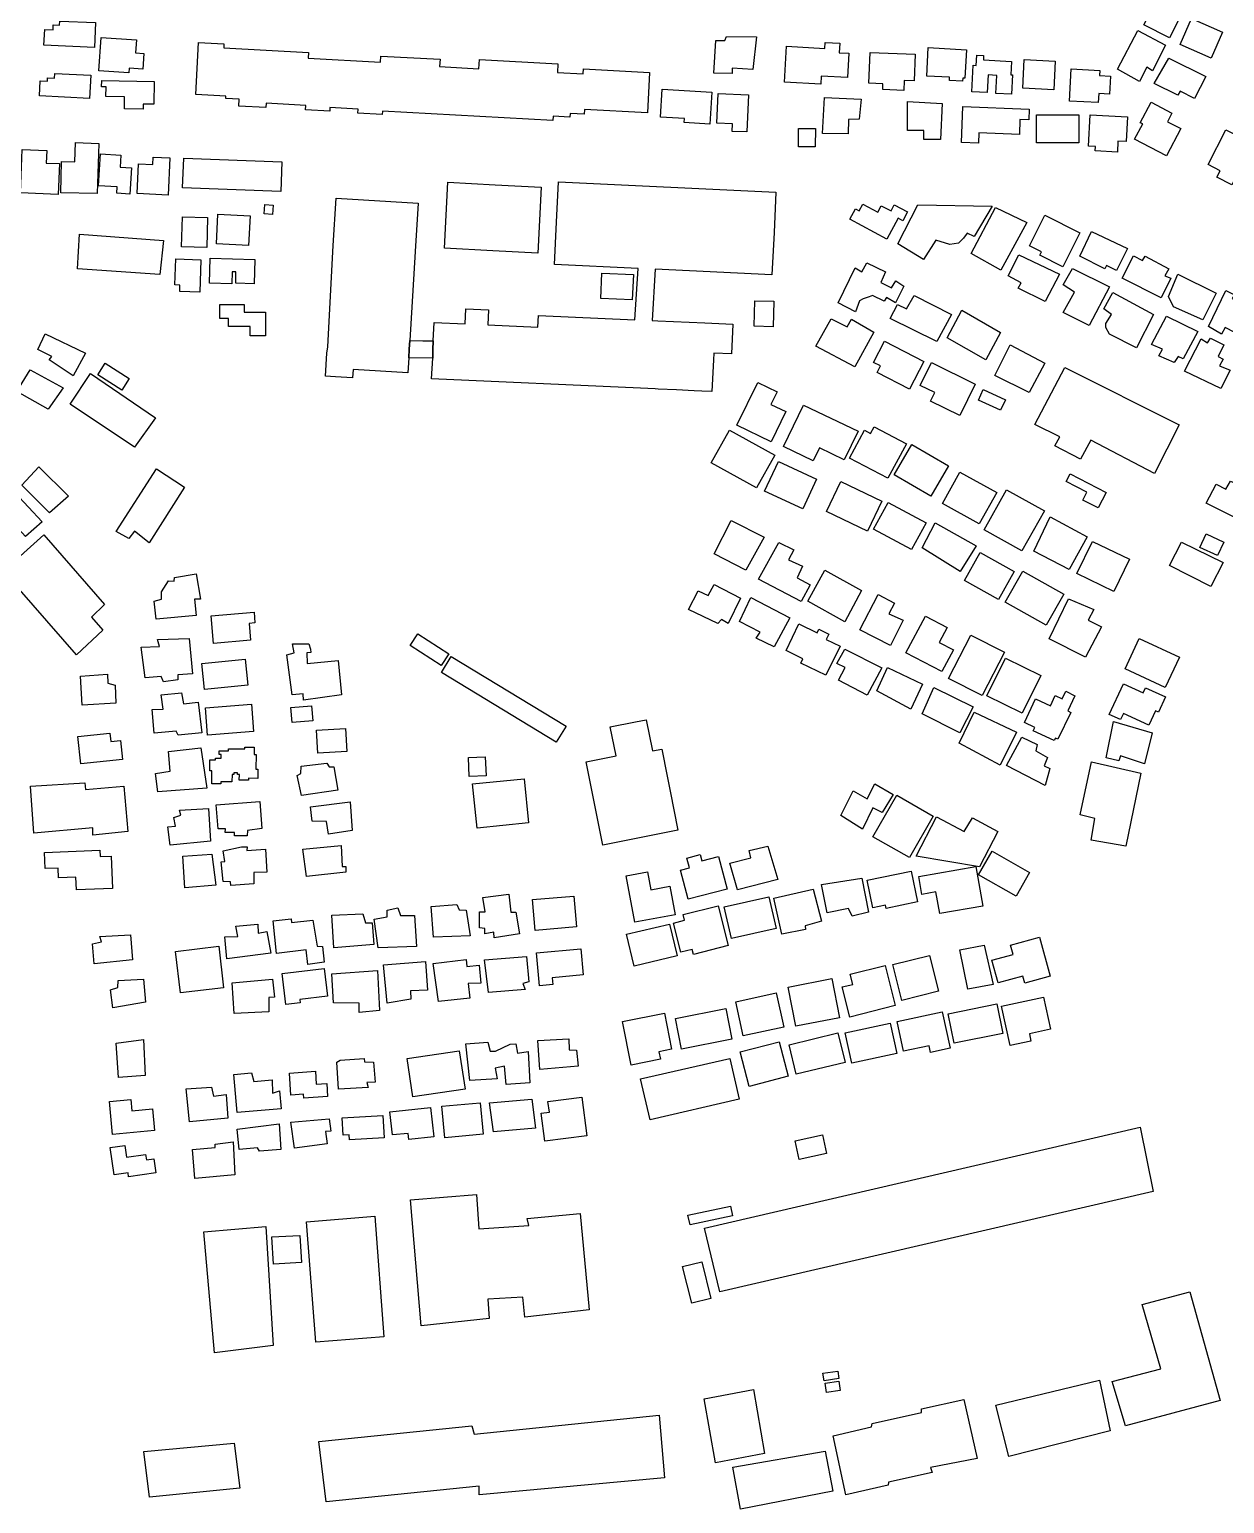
# Model space of a CAD drawing. Header units: metres. Extents: x -30816 to -28918, y -46789 to -43839.
# Drawn here: x -30013.8 to -29698.5, y -45068.2 to -44679.2 of the extents above; entities that cross this region are included whole.
import ezdxf

# ---------------------------------------------------------------- set-up
doc = ezdxf.new("R2010")
doc.units = ezdxf.units.M
doc.header["$MEASUREMENT"] = 0

msp = doc.modelspace()

# ---------------------------------------------------------------- linework, layer by layer
for points in [[(-29708.85, -44673.16), (-29712.98, -44681.35), (-29719.7, -44677.97), (-29715.58, -44669.8), (-29708.85, -44673.16)], [(-29996.69, -44683.92), (-30010, -44683.32), (-30009.81, -44679.14), (-30007.62, -44679.24), (-30007.56, -44677.93), (-30005.9, -44678.01), (-30005.85, -44676.94), (-29996.39, -44677.36), (-29996.69, -44683.92)], [(-29721.34, -44679.44), (-29714.06, -44683.28), (-29717.49, -44690.08), (-29718.99, -44689.15), (-29720.86, -44692.93), (-29726.73, -44689.63), (-29721.34, -44679.44)], [(-29710.18, -44683.11), (-29707.13, -44676.25), (-29698.95, -44679.87), (-29702.01, -44686.73), (-29710.18, -44683.11)], [(-29987.55, -44689.37), (-29987.63, -44690.64), (-29995.51, -44690.13), (-29994.94, -44681.33), (-29985.6, -44681.94), (-29985.82, -44685.31), (-29983.62, -44685.47), (-29983.89, -44689.61), (-29987.55, -44689.37)], [(-29850.16, -44690.54), (-29850.75, -44701.19), (-29867.39, -44700.28), (-29867.46, -44701.54), (-29871.13, -44701.34), (-29871.19, -44702.3), (-29875.63, -44702.06), (-29875.69, -44703.22), (-29920.7, -44700.75), (-29920.75, -44701.59), (-29927.15, -44701.24), (-29927.09, -44700.2), (-29934.54, -44699.79), (-29934.59, -44700.7), (-29940.98, -44700.35), (-29940.92, -44699.2), (-29951.41, -44698.63), (-29951.48, -44699.76), (-29958.6, -44699.37), (-29958.5, -44697.6), (-29962.03, -44697.4), (-29962, -44696.8), (-29969.96, -44696.37), (-29969.2, -44682.59), (-29962.51, -44682.95), (-29962.57, -44684.02), (-29940.17, -44685.25), (-29940.24, -44686.75), (-29921.21, -44687.79), (-29921.11, -44686.2), (-29905.49, -44687.05), (-29905.59, -44688.98), (-29895.23, -44689.55), (-29895.09, -44687.09), (-29874.37, -44688.23), (-29874.51, -44690.56), (-29867.69, -44690.92), (-29867.61, -44689.58), (-29850.16, -44690.54)], [(-29833.2, -44690.74), (-29832.71, -44682.06), (-29830.33, -44682.1), (-29829.89, -44681.03), (-29821.99, -44681.14), (-29822.95, -44689.7), (-29828.37, -44689.4), (-29828.4, -44690.79), (-29833.2, -44690.74)], [(-29797.95, -44691.89), (-29804.9, -44691.51), (-29805.02, -44693.62), (-29814.55, -44693.1), (-29814.03, -44683.6), (-29803.9, -44684.15), (-29803.82, -44682.61), (-29799.98, -44682.82), (-29800.12, -44685.33), (-29797.61, -44685.46), (-29797.95, -44691.89)], [(-29792.01, -44685.21), (-29780.09, -44685.69), (-29780.38, -44692.75), (-29782.99, -44692.64), (-29783.09, -44695.25), (-29788.64, -44695.02), (-29788.58, -44693.53), (-29792.34, -44693.38), (-29792.01, -44685.21)], [(-29771.02, -44691.8), (-29777.04, -44691.47), (-29776.63, -44683.97), (-29766.53, -44684.52), (-29766.94, -44692.02), (-29767.51, -44691.99), (-29767.56, -44692.83), (-29771.07, -44692.65), (-29771.02, -44691.8)], [(-29762.09, -44687.22), (-29754.68, -44687.62), (-29754.87, -44691.12), (-29754.43, -44691.15), (-29754.71, -44696.29), (-29758.8, -44696.07), (-29758.54, -44691.28), (-29760.79, -44691.15), (-29761.05, -44695.82), (-29765.13, -44695.59), (-29764.74, -44688.62), (-29764.01, -44688.65), (-29763.86, -44685.98), (-29762.03, -44686.07), (-29762.09, -44687.22)], [(-29751.35, -44687.13), (-29743.11, -44687.54), (-29743.49, -44695.07), (-29751.72, -44694.66), (-29751.35, -44687.13)], [(-29713.17, -44686.78), (-29703.39, -44691.6), (-29706.34, -44697.35), (-29710.17, -44695.49), (-29710.78, -44696.54), (-29716.98, -44693.4), (-29713.17, -44686.78)], [(-29997.98, -44697.37), (-30011.2, -44696.71), (-30011.01, -44692.71), (-30009.09, -44692.8), (-30009.05, -44691.95), (-30007.21, -44692.03), (-30007.14, -44690.8), (-29997.68, -44691.26), (-29997.98, -44697.37)], [(-29739.38, -44698.07), (-29738.91, -44689.58), (-29731.32, -44689.99), (-29731.4, -44691.35), (-29728.56, -44691.5), (-29728.82, -44696.26), (-29731.66, -44696.11), (-29731.78, -44698.48), (-29739.38, -44698.07)], [(-29980.92, -44692.89), (-29981.03, -44698.92), (-29983.85, -44698.87), (-29983.87, -44700.19), (-29988.79, -44700.1), (-29988.74, -44696.94), (-29993.64, -44696.85), (-29993.6, -44694.34), (-29994.8, -44694.31), (-29994.77, -44692.63), (-29980.92, -44692.89)], [(-29846.82, -44694.89), (-29833.74, -44695.69), (-29834.26, -44704.14), (-29841.02, -44703.73), (-29840.95, -44702.69), (-29847.28, -44702.3), (-29846.82, -44694.89)], [(-29832.06, -44696.09), (-29824.04, -44696.45), (-29824.49, -44706.22), (-29828.4, -44706.06), (-29828.31, -44704.04), (-29832.41, -44703.86), (-29832.06, -44696.09)], [(-29803.99, -44697.1), (-29794.35, -44697.6), (-29794.85, -44702.83), (-29797.7, -44702.92), (-29797.74, -44706.73), (-29804.53, -44706.67), (-29803.99, -44697.1)], [(-29782.09, -44698.14), (-29772.93, -44698.69), (-29773.42, -44708.23), (-29777.78, -44708.21), (-29777.8, -44705.85), (-29782.12, -44705.83), (-29782.09, -44698.14)], [(-29720.67, -44703.8), (-29717.8, -44698.38), (-29712.31, -44701.26), (-29713.5, -44703.51), (-29709.99, -44705.35), (-29713.79, -44712.54), (-29722.17, -44708.14), (-29720.05, -44704.12), (-29720.67, -44703.8)], [(-29767.88, -44709), (-29767.53, -44699.52), (-29749.99, -44700.17), (-29750.1, -44703.03), (-29752.44, -44702.95), (-29752.59, -44706.89), (-29763.3, -44706.48), (-29763.4, -44709.17), (-29767.88, -44709)], [(-29748.08, -44701.68), (-29736.86, -44701.71), (-29736.88, -44709.11), (-29748.1, -44709.08), (-29748.08, -44701.68)], [(-29733.92, -44701.71), (-29724.03, -44702.24), (-29724.38, -44708.78), (-29726.57, -44708.66), (-29726.73, -44711.55), (-29732.55, -44711.23), (-29732.48, -44710.03), (-29734.36, -44709.93), (-29733.92, -44701.71)], [(-29810.88, -44705.3), (-29806.43, -44705.32), (-29806.44, -44710.18), (-29810.9, -44710.16), (-29810.88, -44705.3)], [(-29698.06, -44705.69), (-29685.52, -44712.08), (-29689.19, -44719.22), (-29691.32, -44718.14), (-29692.4, -44720.24), (-29695.68, -44718.58), (-29696.48, -44720.15), (-29700.44, -44718.13), (-29699.59, -44716.47), (-29702.77, -44714.85), (-29698.06, -44705.69)], [(-30005.56, -44722.3), (-30005.42, -44714.05), (-30001.89, -44714.1), (-30001.73, -44709.04), (-29995.49, -44709.24), (-29995.93, -44722.46), (-30005.56, -44722.3)], [(-30015.72, -44710.82), (-30009.26, -44711.1), (-30009.4, -44714.42), (-30005.94, -44714.58), (-30006.3, -44722.71), (-30016.23, -44722.28), (-30015.72, -44710.82)], [(-29995.11, -44712.01), (-29989.68, -44712.32), (-29989.86, -44715.5), (-29986.95, -44715.66), (-29987.36, -44722.62), (-29990.82, -44722.42), (-29990.71, -44720.7), (-29995.6, -44720.43), (-29995.11, -44712.01)], [(-29976.75, -44713.09), (-29977.25, -44722.9), (-29985.45, -44722.49), (-29985.06, -44714.65), (-29981.26, -44714.84), (-29981.16, -44712.88), (-29976.75, -44713.09)], [(-29947.23, -44714.11), (-29947.52, -44721.9), (-29973.41, -44720.95), (-29973.12, -44713.16), (-29947.23, -44714.11)], [(-29907.7, -44771.39), (-29907.39, -44765.93), (-29907.35, -44763.76), (-29907.3, -44761.37), (-29907.02, -44756.5), (-29898.84, -44756.89), (-29898.66, -44752.93), (-29892.71, -44753.2), (-29892.89, -44757.16), (-29879.67, -44757.78), (-29879.54, -44754.68), (-29854.11, -44755.83), (-29853.19, -44742.25), (-29875.3, -44741.19), (-29874.76, -44729.99), (-29874.24, -44719.36), (-29816.82, -44722.13), (-29817.34, -44732.75), (-29817.88, -44743.94), (-29848.73, -44742.47), (-29849.52, -44755.99), (-29848.02, -44756.06), (-29835.58, -44756.62), (-29828.19, -44756.95), (-29828.55, -44764.79), (-29833.26, -44764.57), (-29833.33, -44766.33), (-29833.72, -44774.72), (-29836.37, -44774.6), (-29838.38, -44774.51), (-29843.07, -44774.3), (-29847.95, -44774.08), (-29848.74, -44774.04), (-29852.6, -44773.87), (-29907.7, -44771.39)], [(-29903.41, -44719.51), (-29890.91, -44720.14), (-29878.81, -44720.75), (-29879.7, -44738.18), (-29891.53, -44737.57), (-29904.3, -44736.93), (-29903.41, -44719.51)], [(-29949.67, -44728.04), (-29951.87, -44727.87), (-29951.68, -44725.33), (-29949.48, -44725.5), (-29949.67, -44728.04)], [(-29913.46, -44761.26), (-29913.59, -44763.53), (-29913.72, -44765.8), (-29913.96, -44769.77), (-29928.43, -44768.91), (-29928.57, -44771.08), (-29933.11, -44770.81), (-29935.73, -44770.65), (-29935.37, -44764.6), (-29935.13, -44762.96), (-29933.65, -44736.17), (-29932.9, -44723.69), (-29911.26, -44724.98), (-29912.04, -44737.77), (-29913.46, -44761.26)], [(-29797.31, -44729.28), (-29795.82, -44726.53), (-29794.86, -44727.06), (-29793.88, -44725.25), (-29789.94, -44727.36), (-29789.03, -44725.68), (-29786.46, -44727.07), (-29785.59, -44725.49), (-29782.12, -44727.34), (-29783.37, -44729.64), (-29784.56, -44729), (-29787.55, -44734.53), (-29797.31, -44729.28)], [(-29759.77, -44725.82), (-29764.52, -44733.78), (-29766.39, -44732.92), (-29767.31, -44734.21), (-29768.68, -44735.55), (-29770.9, -44735.9), (-29774.61, -44734.75), (-29777.85, -44739.86), (-29784.63, -44735.78), (-29779.37, -44725.48), (-29759.77, -44725.82)], [(-29758.88, -44726.14), (-29750.66, -44730.1), (-29757.49, -44742.69), (-29765.3, -44738.26), (-29758.88, -44726.14)], [(-29973.68, -44736.51), (-29973.47, -44728.59), (-29966.83, -44728.77), (-29967.03, -44736.69), (-29973.68, -44736.51)], [(-29964.49, -44735.79), (-29964.09, -44727.96), (-29955.59, -44728.38), (-29956, -44736.21), (-29964.49, -44735.79)], [(-29749.93, -44736.28), (-29745.87, -44728.21), (-29736.6, -44732.83), (-29741.11, -44741.78), (-29747.2, -44738.74), (-29746.76, -44737.87), (-29749.93, -44736.28)], [(-29978.5, -44734.83), (-29979.45, -44743.82), (-30001.16, -44742.33), (-30000.6, -44733.2), (-29978.5, -44734.83)], [(-29733.59, -44732.47), (-29724.04, -44736.95), (-29726.95, -44742.81), (-29729.62, -44741.47), (-29730.05, -44742.34), (-29736.66, -44738.99), (-29733.59, -44732.47)], [(-29968.61, -44739.94), (-29968.89, -44748.51), (-29974.19, -44748.33), (-29974.14, -44746.65), (-29975.44, -44746.61), (-29975.23, -44739.74), (-29968.61, -44739.94)], [(-29954.51, -44746.27), (-29959.4, -44746.15), (-29959.33, -44743.14), (-29960.36, -44743.11), (-29960.43, -44746.27), (-29966.32, -44746.13), (-29966.16, -44739.55), (-29954.35, -44739.85), (-29954.51, -44746.27)], [(-29800.4, -44751.29), (-29795.92, -44742.06), (-29794.15, -44743.16), (-29792.87, -44740.79), (-29787.94, -44743.18), (-29789.13, -44745.96), (-29786.36, -44747.36), (-29785.21, -44745.54), (-29783.1, -44746.93), (-29785.26, -44751.28), (-29787.66, -44749.91), (-29788.24, -44750.86), (-29791.38, -44749.37), (-29792.26, -44749.73), (-29793.8, -44750.3), (-29794.79, -44750.81), (-29795.81, -44753.71), (-29800.4, -44751.29)], [(-29752.74, -44738.67), (-29741.97, -44743.76), (-29745.8, -44751.01), (-29752.95, -44747.48), (-29752.09, -44746.08), (-29755.59, -44744.16), (-29752.74, -44738.67)], [(-29725.45, -44744.79), (-29722.47, -44738.93), (-29720.07, -44740.18), (-29719.42, -44739.03), (-29713.12, -44742.34), (-29714.24, -44744.22), (-29712.61, -44744.83), (-29715.16, -44750.03), (-29725.45, -44744.79)], [(-29862.78, -44743.45), (-29854.45, -44743.84), (-29854.77, -44750.55), (-29863.09, -44750.17), (-29862.78, -44743.45)], [(-29738.56, -44742.23), (-29728.83, -44747.13), (-29734.15, -44757.3), (-29741.03, -44753.83), (-29738.04, -44748.55), (-29741.01, -44746.61), (-29738.56, -44742.23)], [(-29710.75, -44743.76), (-29700.68, -44748.75), (-29704.17, -44755.82), (-29711.94, -44752.35), (-29713.26, -44749.62), (-29710.75, -44743.76)], [(-29770.54, -44754.44), (-29774.33, -44761.54), (-29786.68, -44755.42), (-29784.74, -44751.77), (-29782.41, -44752.89), (-29780.33, -44749.39), (-29770.54, -44754.44)], [(-29727.89, -44748.56), (-29717.15, -44754.43), (-29721.68, -44763.21), (-29728.81, -44759.62), (-29729.81, -44757.86), (-29729.8, -44756.74), (-29728.31, -44754.39), (-29730.33, -44752.9), (-29727.89, -44748.56)], [(-29689.96, -44753.51), (-29693.39, -44760.34), (-29698.27, -44757.84), (-29699.25, -44759.59), (-29702.7, -44757.59), (-29698.11, -44748.07), (-29695.78, -44749.2), (-29696.39, -44750.16), (-29689.96, -44753.51)], [(-29963.59, -44751.79), (-29957.18, -44751.79), (-29957.19, -44753.78), (-29951.51, -44753.79), (-29951.5, -44759.99), (-29955.57, -44759.99), (-29955.57, -44757.56), (-29961.33, -44757.55), (-29961.33, -44755.49), (-29963.58, -44755.48), (-29963.59, -44751.79)], [(-29822.37, -44750.76), (-29817.4, -44750.91), (-29817.59, -44757.62), (-29822.57, -44757.47), (-29822.37, -44750.76)], [(-29767.77, -44753.26), (-29757.56, -44759.13), (-29761.48, -44766.4), (-29771.66, -44760.52), (-29767.77, -44753.26)], [(-29791.03, -44759.04), (-29796, -44768.2), (-29806.29, -44762.8), (-29802.24, -44755.56), (-29798.05, -44757.62), (-29796.93, -44755.62), (-29791.03, -44759.04)], [(-29713.76, -44754.86), (-29705.47, -44758.92), (-29709.36, -44766.1), (-29710.69, -44765.49), (-29711.73, -44767.09), (-29715.82, -44765.35), (-29714.82, -44763.54), (-29717.73, -44762.35), (-29713.76, -44754.86)], [(-30009.68, -44759.54), (-29999.08, -44764.57), (-30002.32, -44770.55), (-30008.64, -44766.41), (-30007.91, -44765.45), (-30011.63, -44763.61), (-30009.68, -44759.54)], [(-29708.99, -44769.38), (-29704.63, -44760.85), (-29702.96, -44761.86), (-29702.13, -44760.65), (-29698.59, -44762.45), (-29700.17, -44765.49), (-29698.84, -44766.16), (-29699.79, -44767.91), (-29696.94, -44769.11), (-29699.39, -44773.94), (-29708.99, -44769.38)], [(-29907.39, -44765.93), (-29913.72, -44765.8), (-29913.59, -44763.53), (-29913.46, -44761.26), (-29910.06, -44761.31), (-29907.3, -44761.37), (-29907.35, -44763.76), (-29907.39, -44765.93)], [(-29788.2, -44761.46), (-29777.82, -44766.79), (-29781.6, -44774.11), (-29790.16, -44769.71), (-29789.27, -44767.99), (-29791.1, -44767.04), (-29788.2, -44761.46)], [(-29755.04, -44762.38), (-29745.85, -44767.23), (-29750.01, -44775.01), (-29759.07, -44770.48), (-29755.04, -44762.38)], [(-29989.42, -44774.36), (-29995.77, -44770.32), (-29993.82, -44767.28), (-29987.48, -44771.33), (-29989.42, -44774.36)], [(-29775.8, -44767.08), (-29764.24, -44772.75), (-29768.34, -44781.02), (-29776.02, -44777.26), (-29774.91, -44775), (-29778.77, -44773.1), (-29775.8, -44767.08)], [(-29710.42, -44783.48), (-29716.92, -44796.39), (-29733.73, -44787.61), (-29736.5, -44792.61), (-29743.19, -44789.06), (-29741.94, -44786.72), (-29748.51, -44783.44), (-29740.56, -44768.42), (-29710.42, -44783.48)], [(-30013.61, -44769.02), (-30004.96, -44773.76), (-30008.91, -44779.38), (-30017.15, -44774.75), (-30013.61, -44769.02)], [(-29997.72, -44769.97), (-29980.61, -44781.64), (-29986.11, -44789.4), (-30003.11, -44778.09), (-29997.72, -44769.97)], [(-29821.65, -44772.32), (-29816.52, -44774.79), (-29818.15, -44778.16), (-29814.26, -44780.03), (-29818.13, -44788), (-29827.15, -44783.65), (-29821.65, -44772.32)], [(-29762.12, -44774.24), (-29756.28, -44776.89), (-29757.57, -44779.69), (-29763.41, -44777.04), (-29762.12, -44774.24)], [(-29814.85, -44789.27), (-29809.53, -44778.29), (-29795.16, -44785.18), (-29798.81, -44792.73), (-29805.33, -44789.61), (-29807, -44793.04), (-29814.85, -44789.27)], [(-29797.38, -44792.28), (-29793.5, -44784.97), (-29791.89, -44785.82), (-29790.93, -44784.02), (-29782.42, -44788.51), (-29787.27, -44797.62), (-29797.38, -44792.28)], [(-29821.98, -44800.18), (-29833.91, -44793.57), (-29829.06, -44784.9), (-29817.13, -44791.51), (-29821.98, -44800.18)], [(-29771.25, -44794.37), (-29775.95, -44802.35), (-29785.64, -44796.69), (-29780.93, -44788.71), (-29771.25, -44794.37)], [(-30011.37, -44794.57), (-30003.56, -44802.36), (-30008.52, -44806.72), (-30015.81, -44799.44), (-30011.37, -44794.57)], [(-29990.98, -44811.65), (-29980.31, -44795.15), (-29972.95, -44799.96), (-29982.25, -44814.71), (-29986.13, -44811.6), (-29987.58, -44813.56), (-29990.98, -44811.65)], [(-29806.1, -44797.9), (-29809.77, -44805.71), (-29819.86, -44801.02), (-29816.2, -44793.21), (-29806.1, -44797.9)], [(-29772.91, -44804.26), (-29768.26, -44796), (-29758.58, -44801.39), (-29763.23, -44809.66), (-29772.91, -44804.26)], [(-29803.52, -44806.42), (-29799.72, -44798.51), (-29788.88, -44803.67), (-29792.68, -44811.59), (-29803.52, -44806.42)], [(-29729.7, -44801.4), (-29731.83, -44805.46), (-29735.87, -44803.37), (-29734.8, -44801.33), (-29740.26, -44798.5), (-29739.2, -44796.47), (-29729.7, -44801.4)], [(-29688.53, -44802.03), (-29690.67, -44806.42), (-29694.33, -44804.53), (-29696.07, -44807.77), (-29703.28, -44804.21), (-29700.65, -44799.17), (-29698.1, -44800.54), (-29696.87, -44798.43), (-29688.53, -44802.03)], [(-30010.47, -44809.11), (-30014.91, -44812.98), (-30021.64, -44805.68), (-30017.73, -44801.35), (-30010.47, -44809.11)], [(-29761.92, -44811.26), (-29755.95, -44800.64), (-29745.96, -44806.21), (-29751.93, -44816.82), (-29761.92, -44811.26)], [(-29791.07, -44811.02), (-29787.23, -44804.01), (-29777.23, -44809.42), (-29781.07, -44816.45), (-29791.07, -44811.02)], [(-29748.78, -44816.83), (-29744.44, -44807.84), (-29734.68, -44813.04), (-29739.45, -44821.73), (-29748.78, -44816.83)], [(-29828.67, -44808.73), (-29819.95, -44813.19), (-29824.81, -44821.89), (-29833.15, -44817.55), (-29828.67, -44808.73)], [(-29774.79, -44809.39), (-29764.02, -44815.46), (-29768.25, -44822.19), (-29778.2, -44816.02), (-29774.79, -44809.39)], [(-30020.71, -44822.15), (-30010, -44812.52), (-29994.03, -44830.93), (-29997.43, -44834.29), (-29994.46, -44837.71), (-30001.38, -44844.22), (-30020.71, -44822.15)], [(-29816.04, -44814.6), (-29812.15, -44816.51), (-29813.56, -44819.12), (-29809.79, -44820.87), (-29811.26, -44823.88), (-29807.78, -44825.74), (-29810.22, -44830.11), (-29821.46, -44824.22), (-29816.04, -44814.6)], [(-29737.44, -44822.79), (-29733.33, -44814.29), (-29723.52, -44818.97), (-29727.62, -44827.47), (-29737.44, -44822.79)], [(-29698.79, -44819.86), (-29702.04, -44826.17), (-29712.98, -44820.61), (-29709.82, -44814.5), (-29698.79, -44819.86)], [(-29703.29, -44812.32), (-29698.65, -44814.49), (-29700.32, -44818.04), (-29704.96, -44815.87), (-29703.29, -44812.32)], [(-29753.94, -44822.26), (-29758.1, -44829.62), (-29767.1, -44824.59), (-29762.94, -44817.23), (-29753.94, -44822.26)], [(-29975.6, -44823.78), (-29969.81, -44822.83), (-29968.72, -44829.54), (-29970.25, -44829.54), (-29969.84, -44833.82), (-29980.36, -44834.82), (-29980.9, -44830.03), (-29979, -44829.54), (-29978.96, -44827.6), (-29977.1, -44824.7), (-29975.64, -44824.79), (-29975.6, -44823.78)], [(-29803.92, -44821.89), (-29794.24, -44827.21), (-29798.61, -44835.51), (-29808.43, -44830.04), (-29803.92, -44821.89)], [(-29751.71, -44822.14), (-29740.9, -44828.22), (-29745.53, -44836.37), (-29756.34, -44830.3), (-29751.71, -44822.14)], [(-29826.23, -44829.23), (-29829.46, -44835.95), (-29831.16, -44834.87), (-29832.21, -44835.98), (-29839.94, -44832.26), (-29837.39, -44827.34), (-29834.72, -44828.56), (-29833.13, -44825.67), (-29826.23, -44829.23)], [(-29823.44, -44829.06), (-29813.17, -44834.44), (-29817.3, -44842.14), (-29822.02, -44839.87), (-29821.01, -44838.26), (-29826.44, -44835.41), (-29823.44, -44829.06)], [(-29794.71, -44837.66), (-29789.88, -44828.27), (-29785.51, -44830.63), (-29787.06, -44833.37), (-29783.25, -44835.09), (-29786.64, -44841.76), (-29794.71, -44837.66)], [(-29735.1, -44844.83), (-29744.75, -44840.01), (-29739.6, -44829.45), (-29732.95, -44832.3), (-29734.46, -44835.12), (-29730.9, -44836.88), (-29735.1, -44844.83)], [(-29955.89, -44835.95), (-29955.49, -44840.38), (-29965.25, -44841.26), (-29965.9, -44833.95), (-29954.57, -44832.94), (-29954.32, -44835.81), (-29955.89, -44835.95)], [(-29782.51, -44843.67), (-29777.4, -44834), (-29771.64, -44837.02), (-29773.72, -44840.97), (-29769.99, -44842.92), (-29773.02, -44848.65), (-29782.51, -44843.67)], [(-29913.35, -44841.76), (-29911.35, -44838.69), (-29903.17, -44843.97), (-29905.17, -44847.05), (-29913.35, -44841.76)], [(-29809.71, -44845.25), (-29814.17, -44843.09), (-29810.76, -44836.09), (-29805.98, -44838.4), (-29805.54, -44837.48), (-29802.9, -44838.75), (-29803.61, -44840.2), (-29799.92, -44841.98), (-29803.65, -44849.63), (-29810.29, -44846.42), (-29809.71, -44845.25)], [(-29771.3, -44850.45), (-29765.39, -44839), (-29756.52, -44843.53), (-29762.42, -44854.98), (-29771.3, -44850.45)], [(-29980.08, -44840.16), (-29971.69, -44839.89), (-29970.77, -44849.25), (-29974.71, -44849.48), (-29974.69, -44850.87), (-29978.47, -44851.35), (-29979.08, -44849.92), (-29983.26, -44850.3), (-29984.35, -44842.19), (-29979.5, -44842.07), (-29980.08, -44840.16)], [(-29944.43, -44841.33), (-29940.14, -44841.3), (-29939.64, -44842.75), (-29939.62, -44843.65), (-29940.6, -44843.73), (-29940.58, -44846.52), (-29932.35, -44845.76), (-29931.45, -44854.82), (-29941.55, -44856.19), (-29941.62, -44854.48), (-29944.48, -44854.8), (-29945.9, -44844.26), (-29943.96, -44843.69), (-29944.43, -44841.33)], [(-29798.62, -44842.74), (-29788.9, -44847.64), (-29792.78, -44854.87), (-29800.32, -44850.94), (-29798.55, -44847.61), (-29800.75, -44846.56), (-29798.62, -44842.74)], [(-29714.09, -44852.84), (-29724.68, -44847.91), (-29720.94, -44839.92), (-29710.35, -44844.85), (-29714.09, -44852.84)], [(-29968.35, -44846.52), (-29956.88, -44845.36), (-29956.19, -44852.22), (-29967.64, -44853.37), (-29968.35, -44846.52)], [(-29902.51, -44844.63), (-29872.21, -44863.05), (-29874.83, -44867.31), (-29905.12, -44848.9), (-29902.51, -44844.63)], [(-29761.2, -44855.01), (-29756.27, -44845.1), (-29746.93, -44849.71), (-29751.87, -44859.62), (-29761.2, -44855.01)], [(-30000.38, -44849.87), (-29993.23, -44849.34), (-29993.12, -44851.67), (-29991.24, -44852.22), (-29991.06, -44856.99), (-29999.89, -44857.52), (-30000.38, -44849.87)], [(-29778.15, -44852.01), (-29781.21, -44858.58), (-29790.21, -44853.75), (-29787.37, -44847.6), (-29778.15, -44852.01)], [(-29979.06, -44854.81), (-29973.75, -44854.25), (-29973.18, -44857.17), (-29969.35, -44856.75), (-29968.37, -44864.8), (-29974.55, -44865.43), (-29975.1, -44864.42), (-29980.96, -44864.88), (-29981.44, -44858.65), (-29978.57, -44858.59), (-29979.06, -44854.81)], [(-29775.14, -44852.85), (-29764.78, -44857.91), (-29768.28, -44864.84), (-29778.28, -44859.79), (-29775.14, -44852.85)], [(-29748.32, -44855.84), (-29744.41, -44857.68), (-29743.12, -44854.95), (-29741.28, -44855.81), (-29740.35, -44853.86), (-29737.91, -44855.01), (-29739.81, -44859.03), (-29739.03, -44859.41), (-29742.4, -44866.51), (-29743.08, -44866.2), (-29743.41, -44866.88), (-29748.91, -44864.29), (-29748.48, -44863.39), (-29751.28, -44862.09), (-29748.32, -44855.84)], [(-29719.96, -44854.27), (-29719.33, -44852.9), (-29714.02, -44855.33), (-29715.89, -44859.4), (-29716.69, -44859.03), (-29718.4, -44862.75), (-29725.12, -44859.69), (-29725.88, -44861.34), (-29728.87, -44859.98), (-29725.14, -44851.9), (-29719.96, -44854.27)], [(-29967.4, -44858.19), (-29955.28, -44857.23), (-29954.7, -44864.48), (-29966.81, -44865.44), (-29967.4, -44858.19)], [(-29944.49, -44862.07), (-29944.82, -44858.16), (-29939.36, -44857.72), (-29939.05, -44861.64), (-29944.49, -44862.07)], [(-29862.48, -44894.47), (-29866.94, -44872.46), (-29859.04, -44870.87), (-29860.59, -44863.23), (-29853.89, -44861.91), (-29851.05, -44861.35), (-29849.45, -44869.58), (-29846.92, -44869.09), (-29845.52, -44876.26), (-29844.74, -44880.2), (-29842.69, -44890.49), (-29862.48, -44894.47)], [(-29764.49, -44859.32), (-29753.31, -44864.68), (-29757.7, -44873.34), (-29768.52, -44867.58), (-29764.49, -44859.32)], [(-29729.72, -44871.41), (-29727.78, -44861.84), (-29717.52, -44864.82), (-29719.55, -44873.04), (-29725.87, -44870.91), (-29726.32, -44872.19), (-29729.72, -44871.41)], [(-30001.08, -44865.82), (-29992.6, -44864.93), (-29992.36, -44867.12), (-29989.85, -44866.85), (-29989.32, -44871.86), (-30000.31, -44873.02), (-30001.08, -44865.82)], [(-29930.04, -44869.71), (-29937.75, -44870.17), (-29938.12, -44864.09), (-29930.4, -44863.63), (-29930.04, -44869.71)], [(-29756.03, -44873.48), (-29751.92, -44865.96), (-29747.85, -44867.89), (-29748.23, -44869.6), (-29745.19, -44871.3), (-29746.01, -44873.51), (-29744.54, -44874.26), (-29745.74, -44878.76), (-29756.03, -44873.48)], [(-29977.13, -44869.7), (-29968.57, -44868.79), (-29966.99, -44879.38), (-29980, -44880.41), (-29980.58, -44875.51), (-29976.74, -44874.92), (-29977.13, -44869.7)], [(-29954.53, -44868.6), (-29954.53, -44870.54), (-29954.05, -44870.54), (-29954.06, -44874.41), (-29953.57, -44874.41), (-29953.58, -44876.83), (-29956.01, -44876.82), (-29956.01, -44877.31), (-29958.45, -44877.3), (-29958.44, -44875.85), (-29958.92, -44875.85), (-29958.92, -44875.36), (-29959.89, -44875.36), (-29959.89, -44875.84), (-29960.38, -44875.84), (-29960.39, -44877.77), (-29963.3, -44877.76), (-29963.31, -44878.25), (-29965.73, -44878.24), (-29965.72, -44874.85), (-29966.21, -44874.85), (-29966.2, -44871.95), (-29964.74, -44871.96), (-29964.74, -44871.47), (-29963.28, -44871.47), (-29963.28, -44870.51), (-29963.76, -44870.51), (-29963.76, -44869.54), (-29961.33, -44869.55), (-29961.33, -44869.06), (-29956.96, -44869.08), (-29956.96, -44868.59), (-29954.53, -44868.6)], [(-29942.17, -44873.65), (-29935.38, -44872.82), (-29934.74, -44873.77), (-29933.53, -44873.81), (-29932.48, -44879.93), (-29942.07, -44881.35), (-29943.21, -44876.09), (-29942.26, -44875.54), (-29942.17, -44873.65)], [(-29893.34, -44876.2), (-29897.77, -44876.37), (-29897.98, -44871.29), (-29893.54, -44871.12), (-29893.34, -44876.2)], [(-29733.59, -44872.45), (-29720.52, -44875.44), (-29724.45, -44894.74), (-29733.63, -44893.15), (-29732.68, -44887.42), (-29736.52, -44886.45), (-29733.59, -44872.45)], [(-29882.14, -44888.59), (-29895.71, -44889.95), (-29896.89, -44878.31), (-29883.32, -44876.93), (-29882.14, -44888.59)], [(-30013.59, -44878.85), (-29999.18, -44877.98), (-29999.03, -44879.74), (-29988.96, -44878.89), (-29987.91, -44890.87), (-29997.09, -44891.85), (-29997.14, -44889.88), (-30012.72, -44891.32), (-30013.59, -44878.85)], [(-29799.74, -44886.64), (-29796.49, -44880.11), (-29792.72, -44882.26), (-29790.75, -44878.32), (-29785.88, -44881.11), (-29788.78, -44885.85), (-29791.29, -44884.59), (-29793.99, -44890.27), (-29799.74, -44886.64)], [(-29784.97, -44881.31), (-29775.3, -44886.8), (-29781.56, -44897.73), (-29791.23, -44892.24), (-29784.97, -44881.31)], [(-29966.56, -44884.78), (-29966.06, -44893.4), (-29976.66, -44894.47), (-29977.28, -44889.59), (-29975.29, -44889.49), (-29975.76, -44887.13), (-29973.86, -44886.58), (-29974.28, -44885.2), (-29966.56, -44884.78)], [(-29953.03, -44882.95), (-29952.49, -44890.07), (-29956.33, -44890.59), (-29956.37, -44891.99), (-29959.71, -44892.04), (-29959.74, -44891.08), (-29962.15, -44891.1), (-29962.11, -44890.17), (-29964.05, -44890.13), (-29964.53, -44883.81), (-29953.03, -44882.95)], [(-29939.71, -44884.39), (-29929.2, -44883), (-29928.64, -44890.59), (-29934.91, -44891.54), (-29935.44, -44888.24), (-29939.27, -44888.11), (-29939.71, -44884.39)], [(-29774.46, -44886.97), (-29767.13, -44890.83), (-29764.97, -44887.23), (-29758.3, -44890.86), (-29763.08, -44900.15), (-29779.83, -44897.36), (-29774.46, -44886.97)], [(-30009.89, -44896.36), (-29995.23, -44895.75), (-29995.16, -44897.49), (-29992.27, -44897.37), (-29991.92, -44905.86), (-30001.42, -44906.25), (-30001.56, -44902.93), (-30006.15, -44903.13), (-30006.26, -44900.5), (-30009.71, -44900.64), (-30009.89, -44896.36)], [(-29973.34, -44897.34), (-29965.68, -44896.83), (-29964.66, -44905.01), (-29972.83, -44905.76), (-29973.34, -44897.34)], [(-29962.71, -44895.98), (-29957.85, -44894.91), (-29956.41, -44894.88), (-29956.43, -44895.87), (-29951.52, -44895.48), (-29951.17, -44901.63), (-29954.58, -44901.69), (-29954.6, -44904.67), (-29960.73, -44905.08), (-29960.78, -44904.15), (-29962.69, -44904.09), (-29963.28, -44898.85), (-29962.26, -44898.77), (-29962.71, -44895.98)], [(-29941.69, -44895.53), (-29931.56, -44894.57), (-29931.3, -44900.13), (-29930.34, -44900.13), (-29930.35, -44901.57), (-29940.72, -44902.71), (-29941.69, -44895.53)], [(-29839.96, -44908.76), (-29842.02, -44901.1), (-29839.61, -44900.46), (-29840.31, -44897.87), (-29836.85, -44896.95), (-29836.4, -44898.64), (-29832.03, -44897.47), (-29829.73, -44906.05), (-29839.96, -44908.76)], [(-29816.3, -44903.52), (-29826.98, -44906.22), (-29828.96, -44899.19), (-29823.47, -44897.81), (-29823.91, -44895.89), (-29818.94, -44894.73), (-29816.3, -44903.52)], [(-29753.46, -44907.95), (-29763.38, -44902.33), (-29759.8, -44896.06), (-29749.88, -44901.69), (-29753.46, -44907.95)], [(-29762.27, -44910.53), (-29773.6, -44912.52), (-29774.61, -44906.81), (-29778.33, -44907.46), (-29779.16, -44902.77), (-29764.11, -44900.13), (-29762.27, -44910.53)], [(-29854.09, -44914.81), (-29856.39, -44902.53), (-29850.75, -44901.48), (-29849.86, -44906.23), (-29844.87, -44905.31), (-29843.47, -44912.83), (-29854.09, -44914.81)], [(-29794.19, -44903.2), (-29792.44, -44912.18), (-29796.75, -44913.21), (-29797.68, -44911.22), (-29803.35, -44912.36), (-29804.79, -44904.83), (-29794.19, -44903.2)], [(-29792.79, -44903.69), (-29781.14, -44901.31), (-29779.45, -44909.45), (-29787.77, -44911.15), (-29787.94, -44910.31), (-29791.28, -44911), (-29792.79, -44903.69)], [(-29884.49, -44917.85), (-29891.23, -44918.95), (-29891.28, -44917.43), (-29893.64, -44917.9), (-29893.69, -44916.46), (-29895.05, -44916.28), (-29895.09, -44912.1), (-29893.59, -44912.06), (-29894.19, -44908.24), (-29887.33, -44907.37), (-29886.83, -44912.12), (-29885.49, -44912.13), (-29884.49, -44917.85)], [(-29880.42, -44916.98), (-29881.11, -44908.85), (-29870.17, -44907.92), (-29869.48, -44916.05), (-29880.42, -44916.98)], [(-29828.57, -44919.11), (-29830.46, -44910.77), (-29818.68, -44908.12), (-29816.8, -44916.46), (-29828.57, -44919.11)], [(-29817.38, -44908.46), (-29807.04, -44906.04), (-29804.81, -44914.56), (-29809.12, -44915.75), (-29809.02, -44916.69), (-29815.26, -44917.92), (-29817.38, -44908.46)], [(-29933.54, -44921.56), (-29934.01, -44912.92), (-29925.86, -44912.56), (-29925.19, -44914.96), (-29923.35, -44914.94), (-29922.93, -44920.68), (-29933.54, -44921.56)], [(-29921.84, -44921.6), (-29922.84, -44913.98), (-29919.45, -44913.38), (-29919.41, -44911.59), (-29916.62, -44911.01), (-29915.89, -44912.99), (-29912.2, -44913), (-29911.66, -44921.23), (-29921.84, -44921.6)], [(-29907.22, -44918.72), (-29907.82, -44910.69), (-29901.03, -44910.16), (-29900.39, -44911.51), (-29898.57, -44911.63), (-29897.57, -44918.37), (-29907.22, -44918.72)], [(-29832.09, -44910.44), (-29829.41, -44920.99), (-29838.6, -44923.3), (-29838.94, -44921.96), (-29841.91, -44922.71), (-29843.87, -44915.02), (-29840.98, -44914.29), (-29841.35, -44912.79), (-29832.09, -44910.44)], [(-29961.72, -44924.44), (-29962.29, -44918.69), (-29958.86, -44918.57), (-29959.35, -44915.81), (-29953.54, -44915.31), (-29953.52, -44917.7), (-29951.17, -44917.21), (-29950.16, -44922.98), (-29961.72, -44924.44)], [(-29949.56, -44914.42), (-29944.74, -44913.94), (-29944.69, -44914.85), (-29939.08, -44914.29), (-29937.95, -44921.11), (-29936.53, -44921.17), (-29936.04, -44925.32), (-29940.38, -44925.98), (-29940.84, -44922.12), (-29948.6, -44923.03), (-29949.56, -44914.42)], [(-29854.27, -44926.38), (-29856.26, -44917.97), (-29844.91, -44915.29), (-29842.91, -44923.71), (-29854.27, -44926.38)], [(-29987.13, -44918.16), (-29986.61, -44924.77), (-29996.72, -44925.8), (-29997.23, -44920.55), (-29994.8, -44920), (-29995.27, -44918.53), (-29987.13, -44918.16)], [(-29747.28, -44918.77), (-29744.45, -44929.03), (-29751.16, -44930.86), (-29751.67, -44929.02), (-29758.18, -44930.79), (-29759.83, -44924.84), (-29754.24, -44923.32), (-29754.92, -44920.86), (-29747.28, -44918.77)], [(-29975.29, -44922.49), (-29963.89, -44921.16), (-29962.61, -44932.15), (-29973.99, -44933.48), (-29975.29, -44922.49)], [(-29893.72, -44924.74), (-29882.62, -44923.82), (-29882.05, -44930.52), (-29883.59, -44930.94), (-29882.99, -44932.53), (-29892.69, -44933.38), (-29893.72, -44924.74)], [(-29880.04, -44922.92), (-29868.32, -44921.82), (-29867.68, -44928.67), (-29875.9, -44929.46), (-29875.72, -44931.27), (-29879.21, -44931.6), (-29880.04, -44922.92)], [(-29783.64, -44935.43), (-29786, -44925.97), (-29776.28, -44923.58), (-29773.93, -44933.04), (-29783.64, -44935.43)], [(-29766.15, -44932.47), (-29768.32, -44922.13), (-29761.92, -44920.9), (-29759.54, -44931.24), (-29766.15, -44932.47)], [(-29947.15, -44928.37), (-29936.06, -44927.05), (-29935.18, -44934.34), (-29942.47, -44935.21), (-29942.37, -44936.1), (-29946.15, -44936.55), (-29947.15, -44928.37)], [(-29934.06, -44928.45), (-29921.98, -44927.58), (-29921.48, -44938.06), (-29926.82, -44938.59), (-29926.81, -44936.2), (-29933.62, -44936.11), (-29934.06, -44928.45)], [(-29919.45, -44936.2), (-29920.36, -44926.08), (-29909.29, -44925.2), (-29908.82, -44932.74), (-29913.28, -44932.88), (-29913.21, -44935.13), (-29919.45, -44936.2)], [(-29907.27, -44925.66), (-29898.61, -44924.67), (-29898.43, -44926.52), (-29895.12, -44926.16), (-29894.72, -44930.89), (-29898.1, -44931.01), (-29897.65, -44934.82), (-29905.86, -44935.74), (-29907.27, -44925.66)], [(-29799.35, -44931.9), (-29796.58, -44931.21), (-29797.25, -44928.53), (-29788.04, -44926.21), (-29785.35, -44936.82), (-29797.33, -44939.83), (-29799.35, -44931.9)], [(-29983.75, -44929.79), (-29983.24, -44935.89), (-29991.85, -44937.39), (-29992.43, -44932.67), (-29990.52, -44932.07), (-29990.4, -44930.21), (-29983.75, -44929.79)], [(-29960.34, -44930.79), (-29949.68, -44929.86), (-29949.2, -44934.62), (-29950.66, -44934.64), (-29950.65, -44938.45), (-29959.83, -44938.92), (-29960.34, -44930.79)], [(-29811.56, -44942.26), (-29813.6, -44931.93), (-29802.08, -44929.68), (-29800.04, -44940.01), (-29811.56, -44942.26)], [(-29827.46, -44935.78), (-29816.73, -44933.45), (-29814.75, -44942.49), (-29825.49, -44944.81), (-29827.46, -44935.78)], [(-29755.06, -44947.36), (-29757.31, -44936.95), (-29746.24, -44934.58), (-29744.41, -44943.06), (-29749.95, -44944.24), (-29749.53, -44946.16), (-29755.06, -44947.36)], [(-29857.32, -44941.02), (-29846.27, -44938.84), (-29844.37, -44948.32), (-29847.74, -44948.99), (-29847.34, -44950.96), (-29855.02, -44952.49), (-29857.32, -44941.02)], [(-29841.74, -44948.34), (-29843.38, -44940.24), (-29830.07, -44937.58), (-29828.44, -44945.68), (-29841.74, -44948.34)], [(-29783.15, -44948.86), (-29784.85, -44940.99), (-29772.97, -44938.44), (-29770.89, -44948.06), (-29776.05, -44949.16), (-29776.43, -44947.42), (-29783.15, -44948.86)], [(-29769.78, -44946.76), (-29771.39, -44938.94), (-29758.57, -44936.34), (-29756.97, -44944.17), (-29769.78, -44946.76)], [(-29798.59, -44951.83), (-29811.47, -44954.94), (-29813.37, -44947.15), (-29800.49, -44944.03), (-29798.59, -44951.83)], [(-29798.54, -44944.02), (-29786.68, -44941.44), (-29784.92, -44949.41), (-29796.79, -44952), (-29798.54, -44944.02)], [(-29990.98, -44946.69), (-29983.75, -44945.76), (-29983.26, -44955.28), (-29990.38, -44955.76), (-29990.98, -44946.69)], [(-29898.65, -44946.94), (-29892.9, -44946.45), (-29892.27, -44948.85), (-29890.85, -44948.88), (-29887, -44946.97), (-29885.52, -44946.92), (-29885.03, -44949.38), (-29882.21, -44948.92), (-29881.74, -44957.16), (-29887.99, -44957.62), (-29888.44, -44952.79), (-29890.97, -44953.32), (-29890.4, -44956.14), (-29897.65, -44956.59), (-29898.65, -44946.94)], [(-29879.16, -44953.64), (-29879.7, -44946.04), (-29871.49, -44945.59), (-29871.36, -44948.51), (-29869.5, -44948.55), (-29869, -44952.8), (-29879.16, -44953.64)], [(-29826.24, -44949.04), (-29815.99, -44946.38), (-29813.61, -44955.46), (-29823.86, -44958.12), (-29826.24, -44949.04)], [(-29932.25, -44958.87), (-29932.74, -44951.74), (-29931.82, -44951.22), (-29925.47, -44950.8), (-29925.4, -44951.66), (-29923.07, -44951.73), (-29922.57, -44957.05), (-29924.79, -44957.12), (-29924.46, -44958.4), (-29932.25, -44958.87)], [(-29914.2, -44950.81), (-29900.4, -44948.76), (-29898.89, -44958.83), (-29912.69, -44960.88), (-29914.2, -44950.81)], [(-29850.03, -44966.93), (-29852.55, -44956.15), (-29829.01, -44950.73), (-29826.5, -44961.5), (-29850.03, -44966.93)], [(-29958.98, -44964.99), (-29959.93, -44954.98), (-29955.23, -44954.52), (-29954.58, -44956.84), (-29949.76, -44956.41), (-29949.71, -44959.88), (-29947.85, -44959.34), (-29947.39, -44964.02), (-29958.98, -44964.99)], [(-29945.24, -44954.61), (-29938.39, -44954.15), (-29938.15, -44957.55), (-29935.39, -44957.36), (-29935.17, -44960.84), (-29941.41, -44961.25), (-29941.48, -44960.23), (-29944.85, -44960.46), (-29945.24, -44954.61)], [(-29971.6, -44967.49), (-29972.51, -44958.76), (-29965.79, -44958.32), (-29965.26, -44960.72), (-29961.95, -44960.29), (-29961.45, -44966.53), (-29971.6, -44967.49)], [(-29992.68, -44962.13), (-29987.07, -44961.62), (-29986.8, -44964.55), (-29981.38, -44964.06), (-29980.87, -44969.81), (-29991.9, -44970.8), (-29992.68, -44962.13)], [(-29904.98, -44963.38), (-29894.87, -44962.45), (-29894.09, -44970.77), (-29904.21, -44971.7), (-29904.98, -44963.38)], [(-29892.39, -44962.45), (-29881.22, -44961.55), (-29880.3, -44969.17), (-29891.34, -44970.15), (-29892.39, -44962.45)], [(-29866.75, -44971.18), (-29877.83, -44972.58), (-29878.77, -44965.2), (-29876.63, -44964.93), (-29877, -44962.1), (-29868.06, -44960.97), (-29866.75, -44971.18)], [(-29944.9, -44967.61), (-29934.75, -44966.7), (-29934.29, -44969.97), (-29935.74, -44970.07), (-29935.23, -44973.33), (-29943.85, -44974.4), (-29944.9, -44967.61)], [(-29931.32, -44966.4), (-29920.56, -44965.78), (-29920.22, -44971.68), (-29929.37, -44972.2), (-29929.45, -44970.94), (-29931.06, -44971.03), (-29931.32, -44966.4)], [(-29918.7, -44964.86), (-29907.96, -44963.75), (-29907.16, -44971.48), (-29913.69, -44972.15), (-29913.86, -44970.53), (-29918.06, -44970.96), (-29918.7, -44964.86)], [(-29959.04, -44969.46), (-29947.94, -44968.01), (-29947.46, -44974.75), (-29953.16, -44975.27), (-29953.65, -44974.36), (-29958.53, -44974.77), (-29959.04, -44969.46)], [(-29720.72, -44968.87), (-29717.26, -44985.87), (-29831.66, -45012.37), (-29835.69, -44995.56), (-29720.72, -44968.87)], [(-29804.54, -44970.9), (-29803.45, -44975.81), (-29810.72, -44977.4), (-29811.8, -44972.49), (-29804.54, -44970.9)], [(-29992.58, -44974.26), (-29988.7, -44973.71), (-29988.25, -44976.81), (-29983.21, -44976.08), (-29982.99, -44977.55), (-29981.02, -44977.26), (-29980.47, -44980.96), (-29987.67, -44982), (-29987.82, -44980.98), (-29991.52, -44981.51), (-29992.58, -44974.26)], [(-29970.18, -44982.46), (-29970.78, -44974.79), (-29964.84, -44974.26), (-29964.8, -44973.37), (-29960.1, -44972.76), (-29959.6, -44981.44), (-29970.18, -44982.46)], [(-29913.27, -44988.06), (-29895.82, -44986.7), (-29895.2, -44995.74), (-29882.06, -44994.86), (-29882.53, -44992.97), (-29868.46, -44991.7), (-29866.12, -45017.11), (-29883.08, -45019.05), (-29883.67, -45013.79), (-29892.91, -45014.33), (-29892.5, -45019.44), (-29910.42, -45021.3), (-29913.27, -44988.06)], [(-29840.05, -44992.16), (-29828.81, -44989.77), (-29828.26, -44992.32), (-29839.51, -44994.71), (-29840.05, -44992.16)], [(-29940.69, -44993.92), (-29922.66, -44992.37), (-29920.32, -45024.22), (-29938.29, -45025.61), (-29940.69, -44993.92)], [(-29951.47, -44995.12), (-29949.5, -45026.55), (-29964.98, -45028.46), (-29967.84, -44996.53), (-29951.47, -44995.12)], [(-29949.47, -45005.05), (-29949.85, -44997.88), (-29942.44, -44997.48), (-29942.05, -45004.65), (-29949.47, -45005.05)], [(-29841.49, -45005.67), (-29836.43, -45004.41), (-29833.99, -45014.12), (-29839.05, -45015.38), (-29841.49, -45005.67)], [(-29728.12, -45036.06), (-29715.3, -45032.69), (-29720.2, -45015.69), (-29707.56, -45012.36), (-29699.59, -45041.02), (-29724.56, -45047.69), (-29728.12, -45036.06)], [(-29804.14, -45035.82), (-29804.43, -45033.85), (-29800.54, -45033.28), (-29800.25, -45035.26), (-29804.14, -45035.82)], [(-29803.81, -45036.47), (-29800.25, -45035.94), (-29799.89, -45038.39), (-29803.45, -45038.91), (-29803.81, -45036.47)], [(-29758.8, -45042.29), (-29731.4, -45035.66), (-29728.59, -45049.03), (-29755.35, -45055.8), (-29758.8, -45042.29)], [(-29835.77, -45040.6), (-29822.72, -45038.18), (-29819.85, -45055.02), (-29832.78, -45057.52), (-29835.77, -45040.6)], [(-29801.74, -45050.37), (-29791.58, -45048), (-29791.47, -45047.12), (-29778.42, -45044.2), (-29778.41, -45043.2), (-29767.22, -45040.82), (-29763.76, -45056.32), (-29776.08, -45058.76), (-29775.59, -45060.08), (-29787.16, -45062.56), (-29787.2, -45063.42), (-29798.38, -45065.9), (-29801.74, -45050.37)], [(-29937.46, -45051.83), (-29897.11, -45047.69), (-29896.46, -45049.96), (-29847.66, -45044.94), (-29846.23, -45061.44), (-29895.16, -45065.96), (-29895.18, -45063.62), (-29935.5, -45067.76), (-29937.46, -45051.83)], [(-29959.8, -45052.3), (-29958.33, -45064.16), (-29982.12, -45066.55), (-29983.64, -45054.53), (-29959.8, -45052.3)], [(-29828.23, -45058.67), (-29803.81, -45054.45), (-29801.81, -45064.99), (-29826.2, -45069.73), (-29828.23, -45058.67)]]:
    msp.add_lwpolyline(points)

doc.saveas('drawing.dxf')
